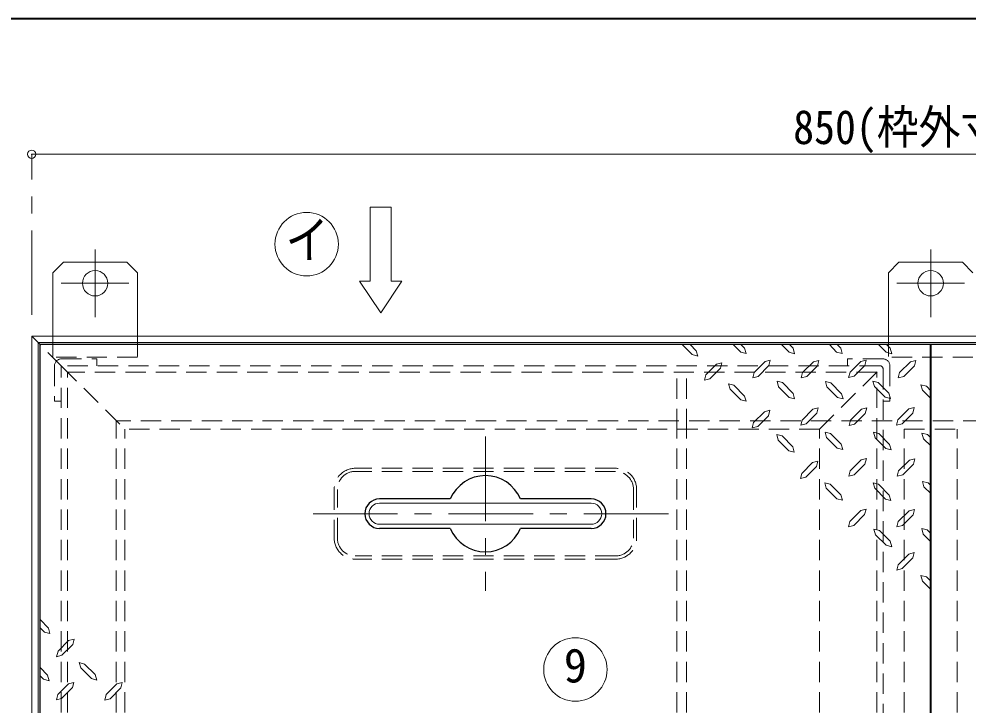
# Model space of a CAD drawing. Units: millimetres at full size, sheet at 1:8; details may follow other scales. Extents: x -1694 to 1546, y -1136 to 1112.
# Drawn here: x -1360.2 to -911.6, y 787.4 to 1111.9 of the extents above; entities that cross this region are included whole.
import ezdxf
from ezdxf.enums import TextEntityAlignment as Align

# ---------------------------------------------------------------- set-up
doc = ezdxf.new("R2010")
doc.units = ezdxf.units.MM
doc.header["$LTSCALE"] = 8
doc.header["$PDMODE"] = 32
doc.header["$PDSIZE"] = 4
doc.linetypes.add('CHAIN1', pattern=[8, 5, -1, 1, -1])
doc.linetypes.add('DASHED1', pattern=[1.8, 1.2, -0.6])
doc.layers.add('0-0_ﾚｲﾔ1', color=4, linetype='Continuous', lineweight=9)
doc.styles.add('ＭＳ ゴシック', font='')
doc.styles.get('ＭＳ ゴシック').set_extended_font_data('MS Gothic')

msp = doc.modelspace()

# ---------------------------------------------------------------- linework, layer by layer
at = {"layer": '0-0_ﾚｲﾔ1', "color": 1, "lineweight": 40}
for p, q in [((1545.792, 1111.869), (-1694.208, 1111.869)), ((-929.208, 711.869), (-929.208, 957.869))]:
    msp.add_line(p, q, dxfattribs=at)
at = {"layer": '0-0_ﾚｲﾔ1', "linetype": 'CHAIN1'}
for p, q in [((-1354.208, 971.869), (-1354.208, 1047.869)), ((-1324.208, 1002.869), (-1324.208, 970.869)), ((-929.208, 1002.869), (-929.208, 970.869)), ((-1340.208, 986.869), (-1308.208, 986.869)), ((-945.208, 986.869), (-913.208, 986.869)), ((-1139.708, 914.369), (-1139.708, 841.369)), ((-1053.208, 877.869), (-1226.208, 877.869))]:
    msp.add_line(p, q, dxfattribs=at)
at = {"layer": '0-0_ﾚｲﾔ1'}
for p, q in [((-1354.208, 1047.869), (-504.208, 1047.869)), ((-1339.208, 996.869), (-1344.208, 991.869)), ((-1339.208, 996.869), (-1309.208, 996.869)), ((-1304.208, 991.869), (-1309.208, 996.869)), ((-944.208, 996.869), (-949.208, 991.869)), ((-944.208, 996.869), (-914.208, 996.869)), ((-909.208, 991.869), (-914.208, 996.869)), ((-1344.208, 991.869), (-1344.208, 961.869)), ((-1304.208, 991.869), (-1304.208, 961.869)), ((-949.208, 991.869), (-949.208, 961.869)), ((-1351.208, 958.869), (-1350.208, 957.869)), ((-1046.766, 957.869), (-1041.909, 953.128)), ((-1022.624, 957.869), (-1019.008, 954.253)), ((-1018.927, 957.869), (-1017.159, 956.101)), ((-1017.159, 956.101), (-1016.436, 953.61)), ((-999.722, 957.869), (-996.106, 954.253)), ((-995.945, 957.869), (-994.177, 956.101)), ((-994.177, 956.101), (-993.534, 953.53)), ((-977.086, 957.869), (-973.686, 954.334)), ((-973.445, 957.869), (-971.758, 956.182)), ((-971.758, 956.182), (-971.115, 953.691)), ((-953.838, 957.869), (-950.222, 954.253)), ((-950.141, 957.869), (-948.374, 956.101)), ((-948.374, 956.101), (-947.65, 953.53)), ((-1016.436, 953.61), (-1019.008, 954.253)), ((-993.534, 953.53), (-996.106, 954.253)), ((-971.115, 953.691), (-973.686, 954.334)), ((-947.65, 953.53), (-950.222, 954.253)), ((-1033.633, 941.637), (-1028.57, 946.7)), ((-1010.731, 942.843), (-1005.668, 947.905)), ((-987.829, 942.762), (-982.766, 947.825)), ((-965.409, 942.923), (-960.347, 947.985)), ((-941.945, 942.762), (-936.883, 947.825)), ((-1035.561, 943.485), (-1036.204, 940.994)), ((-1012.659, 944.691), (-1013.302, 942.2)), ((-1010.731, 942.843), (-1013.302, 942.2)), ((-989.758, 944.61), (-990.4, 942.119)), ((-987.829, 942.762), (-990.4, 942.119)), ((-967.338, 944.771), (-967.981, 942.28)), ((-965.409, 942.923), (-967.981, 942.28)), ((-943.874, 944.61), (-944.516, 942.119)), ((-941.945, 942.762), (-944.516, 942.119)), ((-1033.633, 941.637), (-1036.204, 940.994)), ((-1024.07, 936.735), (-1024.713, 939.307)), ((-1022.222, 938.664), (-1024.713, 939.307)), ((-1022.222, 938.664), (-1017.159, 933.521)), ((-1001.168, 937.941), (-1001.811, 940.512)), ((-999.32, 939.869), (-1001.811, 940.512)), ((-1001.168, 937.941), (-996.106, 932.878)), ((-999.32, 939.869), (-994.258, 934.726)), ((-978.266, 937.86), (-978.909, 940.432)), ((-976.418, 939.789), (-978.909, 940.432)), ((-978.266, 937.86), (-973.204, 932.798)), ((-976.418, 939.789), (-971.356, 934.646)), ((-955.847, 938.021), (-956.49, 940.593)), ((-953.999, 939.95), (-956.49, 940.593)), ((-955.847, 938.021), (-950.784, 932.959)), ((-953.999, 939.95), (-948.936, 934.807)), ((-931.258, 938.262), (-933.829, 938.905)), ((-933.106, 936.334), (-933.829, 938.905)), ((-931.258, 938.262), (-929.208, 935.92)), ((-1024.07, 936.735), (-1019.008, 931.673)), ((-1017.159, 933.521), (-1016.436, 931.03)), ((-994.258, 934.726), (-993.534, 932.235)), ((-971.356, 934.646), (-970.633, 932.155)), ((-948.936, 934.807), (-948.213, 932.316)), ((-933.106, 936.334), (-929.208, 932.436)), ((-1016.436, 931.03), (-1019.008, 931.673)), ((-993.534, 932.235), (-996.106, 932.878)), ((-970.633, 932.155), (-973.204, 932.798)), ((-948.213, 932.316), (-950.784, 932.959)), ((-988.07, 920.343), (-983.008, 925.405)), ((-965.168, 920.262), (-960.106, 925.325)), ((-942.749, 920.423), (-937.686, 925.485)), ((-1012.9, 920.985), (-1013.543, 918.494)), ((-1010.972, 919.137), (-1005.909, 924.2)), ((-989.999, 922.191), (-990.641, 919.7)), ((-988.07, 920.343), (-990.641, 919.7)), ((-967.097, 922.11), (-967.74, 919.619)), ((-965.168, 920.262), (-967.74, 919.619)), ((-944.677, 922.271), (-945.32, 919.78)), ((-942.749, 920.423), (-945.32, 919.78)), ((-1010.972, 919.137), (-1013.543, 918.494)), ((-1001.329, 912.709), (-1001.972, 915.28)), ((-999.481, 914.637), (-1001.972, 915.28)), ((-978.427, 913.914), (-979.07, 916.485)), ((-976.579, 915.843), (-979.07, 916.485)), ((-976.579, 915.843), (-971.516, 910.7)), ((-955.525, 913.834), (-956.168, 916.405)), ((-953.677, 915.762), (-956.168, 916.405)), ((-953.677, 915.762), (-948.615, 910.619)), ((-930.775, 915.28), (-933.347, 915.923)), ((-932.624, 913.351), (-933.347, 915.923)), ((-930.775, 915.28), (-929.208, 913.713)), ((-1001.329, 912.709), (-996.266, 907.646)), ((-999.481, 914.637), (-994.418, 909.494)), ((-978.427, 913.914), (-973.365, 908.851)), ((-955.525, 913.834), (-950.463, 908.771)), ((-932.624, 913.351), (-929.208, 909.936)), ((-993.695, 907.003), (-996.266, 907.646)), ((-994.418, 909.494), (-993.695, 907.003)), ((-970.793, 908.209), (-973.365, 908.851)), ((-971.516, 910.7), (-970.793, 908.209)), ((-947.891, 908.128), (-950.463, 908.771)), ((-948.615, 910.619), (-947.891, 908.128)), ((-988.231, 895.11), (-983.168, 900.173)), ((-967.258, 898.164), (-967.9, 895.673)), ((-965.329, 896.316), (-960.266, 901.378)), ((-944.356, 898.084), (-944.999, 895.593)), ((-942.427, 896.235), (-937.365, 901.298)), ((-990.159, 896.959), (-990.802, 894.468)), ((-988.231, 895.11), (-990.802, 894.468)), ((-965.329, 896.316), (-967.9, 895.673)), ((-942.427, 896.235), (-944.999, 895.593)), ((-930.454, 892.459), (-933.025, 893.101)), ((-932.383, 890.53), (-933.025, 893.101)), ((-978.588, 889.968), (-979.231, 892.539)), ((-976.74, 891.896), (-979.231, 892.539)), ((-978.588, 889.968), (-973.525, 884.905)), ((-976.74, 891.896), (-971.677, 886.753)), ((-955.686, 889.887), (-956.329, 892.459)), ((-953.838, 891.816), (-956.329, 892.459)), ((-955.686, 889.887), (-950.624, 884.825)), ((-953.838, 891.816), (-948.775, 886.673)), ((-932.383, 890.53), (-929.208, 887.356)), ((-930.454, 892.459), (-929.208, 891.213)), ((-970.954, 884.262), (-973.525, 884.905)), ((-971.677, 886.753), (-970.954, 884.262)), ((-948.052, 884.182), (-950.624, 884.825)), ((-948.775, 886.673), (-948.052, 884.182)), ((-965.49, 872.369), (-960.427, 877.432)), ((-942.588, 872.289), (-937.525, 877.351)), ((-967.418, 874.218), (-968.061, 871.726)), ((-965.49, 872.369), (-968.061, 871.726)), ((-953.436, 869.878), (-956.008, 870.521)), ((-955.284, 867.95), (-956.008, 870.521)), ((-944.516, 874.137), (-945.159, 871.646)), ((-942.588, 872.289), (-945.159, 871.646)), ((-930.856, 870.2), (-933.427, 870.843)), ((-932.704, 868.271), (-933.427, 870.843)), ((-955.284, 867.95), (-950.222, 862.968)), ((-953.436, 869.878), (-948.374, 864.816)), ((-932.704, 868.271), (-929.208, 864.636)), ((-930.856, 870.2), (-929.208, 868.552)), ((-947.65, 862.244), (-950.222, 862.968)), ((-948.374, 864.816), (-947.65, 862.244)), ((-944.597, 853.726), (-939.534, 858.789)), ((-942.668, 851.878), (-937.686, 856.941)), ((-944.597, 853.726), (-945.24, 851.155)), ((-942.668, 851.878), (-945.24, 851.155)), ((-931.258, 847.941), (-933.829, 848.584)), ((-933.106, 846.012), (-933.829, 848.584)), ((-933.106, 846.012), (-929.208, 841.959)), ((-931.258, 847.941), (-929.208, 845.892)), ((-1346.311, 823.726), (-1350.208, 827.78)), ((-1348.159, 821.798), (-1350.208, 823.847)), ((-1348.159, 821.798), (-1345.588, 821.155)), ((-1346.311, 823.726), (-1345.588, 821.155)), ((-1336.749, 817.86), (-1341.731, 812.798)), ((-1336.749, 817.86), (-1334.177, 818.584)), ((-1334.82, 816.012), (-1334.177, 818.584)), ((-1334.82, 816.012), (-1339.883, 810.95)), ((-1346.713, 801.468), (-1350.208, 805.103)), ((-1331.766, 807.494), (-1329.195, 806.771)), ((-1331.043, 804.923), (-1331.766, 807.494)), ((-1325.981, 799.86), (-1331.043, 804.923)), ((-1324.133, 801.789), (-1329.195, 806.771)), ((-1348.561, 799.539), (-1350.208, 801.186)), ((-1348.561, 799.539), (-1345.99, 798.896)), ((-1346.713, 801.468), (-1345.99, 798.896)), ((-1325.981, 799.86), (-1323.409, 799.218)), ((-1324.133, 801.789), (-1323.409, 799.218)), ((-1336.829, 797.45), (-1341.891, 792.387)), ((-1336.829, 797.45), (-1334.258, 798.093)), ((-1334.9, 795.601), (-1334.258, 798.093)), ((-1313.927, 797.369), (-1318.99, 792.307)), ((-1313.927, 797.369), (-1311.356, 798.012)), ((-1311.999, 795.521), (-1311.356, 798.012))]:
    msp.add_line(p, q, dxfattribs=at)
at = {"layer": '0-0_ﾚｲﾔ1', "color": 7, "lineweight": 18}
for p, q in [((-1194.208, 987.869), (-1194.208, 1022.869)), ((-1199.208, 987.869), (-1194.208, 987.869)), ((-1199.208, 987.869), (-1189.208, 972.869)), ((-1189.208, 972.869), (-1179.208, 987.869)), ((-1184.208, 987.869), (-1179.208, 987.869)), ((-1351.208, 958.869), (-1354.208, 961.869)), ((-504.208, 961.869), (-1354.208, 961.869)), ((-1354.208, 961.869), (-1354.208, 711.869)), ((-507.208, 958.869), (-1351.208, 958.869)), ((-1351.208, 958.869), (-1351.208, 711.869)), ((-1089.708, 882.869), (-1189.708, 882.869)), ((-1089.708, 872.869), (-1189.708, 872.869))]:
    msp.add_line(p, q, dxfattribs=at)
at = {"layer": '0-0_ﾚｲﾔ1', "linetype": 'DASHED1'}
for p, q in [((-1344.208, 961.869), (-1344.208, 951.869)), ((-1304.208, 961.869), (-1304.208, 951.869)), ((-949.208, 961.869), (-949.208, 951.869)), ((-1339.74, 947.401), (-1350.208, 957.869)), ((-1304.208, 951.869), (-1344.208, 951.869)), ((-909.208, 951.869), (-949.208, 951.869)), ((-1343.408, 947.869), (-1343.408, 931.069)), ((-968.508, 951.069), (-968.508, 947.869)), ((-951.708, 951.069), (-968.508, 951.069)), ((-948.508, 947.869), (-948.508, 931.069)), ((-954.708, 944.869), (-1337.208, 944.869)), ((-1337.208, 711.869), (-1337.208, 944.869)), ((-1049.208, 917.869), (-1049.208, 944.869)), ((-1044.708, 917.869), (-1044.708, 944.869)), ((-954.708, 711.869), (-954.708, 944.869)), ((-1340.208, 931.069), (-1343.408, 931.069)), ((-951.708, 931.069), (-948.508, 931.069)), ((-544.208, 921.869), (-1314.208, 921.869)), ((-1314.208, 711.869), (-1314.208, 921.869))]:
    msp.add_line(p, q, dxfattribs=at)
at = {"layer": '0-0_ﾚｲﾔ1', "color": 5, "lineweight": 25}
for p, q in [((-508.208, 957.869), (-1350.208, 957.869)), ((-1350.208, 711.869), (-1350.208, 957.869)), ((-1156.292, 884.869), (-1189.708, 884.869)), ((-1089.708, 884.869), (-1123.125, 884.869)), ((-1156.292, 870.869), (-1189.708, 870.869)), ((-1089.708, 870.869), (-1123.125, 870.869))]:
    msp.add_line(p, q, dxfattribs=at)
at = {"layer": '0-0_ﾚｲﾔ1', "color": 7, "linetype": 'DASHED1', "lineweight": 18}
for p, q in [((-953.308, 947.869), (-1340.208, 947.869)), ((-1340.208, 711.869), (-1340.208, 947.869)), ((-1339.74, 947.401), (-1310.208, 917.869)), ((-981.708, 917.869), (-952.177, 947.401)), ((-951.708, 946.269), (-951.708, 711.869)), ((-981.708, 917.869), (-1310.208, 917.869)), ((-1310.208, 711.869), (-1310.208, 917.869)), ((-1049.208, 711.869), (-1049.208, 917.869)), ((-1044.708, 711.869), (-1044.708, 917.869)), ((-981.708, 711.869), (-981.708, 917.869)), ((-941.708, 917.869), (-916.708, 917.869)), ((-941.708, 711.869), (-941.708, 917.869)), ((-916.708, 711.869), (-916.708, 917.869)), ((-1078.208, 899.369), (-1201.208, 899.369)), ((-1078.208, 897.869), (-1201.208, 897.869)), ((-1211.208, 889.369), (-1211.208, 866.369)), ((-1209.708, 866.369), (-1209.708, 889.369)), ((-1069.708, 889.369), (-1069.708, 866.369)), ((-1068.208, 866.369), (-1068.208, 889.369)), ((-1078.208, 857.869), (-1201.208, 857.869)), ((-1078.208, 856.369), (-1201.208, 856.369))]:
    msp.add_line(p, q, dxfattribs=at)
at = {"layer": '0-0_ﾚｲﾔ1', "color": 7, "lineweight": 18}
msp.add_lwpolyline([(-1184.208, 987.869), (-1184.208, 1022.869), (-1194.208, 1022.869)], dxfattribs=at)
at = {"layer": '0-0_ﾚｲﾔ1'}
for points in [[(-1042.954, 957.869), (-1040.061, 954.976), (-1039.338, 952.405), (-1041.909, 953.128)], [(-1035.561, 943.485), (-1030.418, 948.628), (-1027.927, 949.271), (-1028.57, 946.7)], [(-1012.659, 944.691), (-1007.516, 949.834), (-1005.025, 950.476), (-1005.668, 947.905)], [(-989.758, 944.61), (-984.615, 949.753), (-982.124, 950.396), (-982.766, 947.825)], [(-967.338, 944.771), (-962.195, 949.914), (-959.704, 950.557), (-960.347, 947.985)], [(-943.874, 944.61), (-938.731, 949.753), (-936.24, 950.396), (-936.883, 947.825)], [(-1012.9, 920.985), (-1007.758, 926.128), (-1005.266, 926.771), (-1005.909, 924.2)], [(-989.999, 922.191), (-984.856, 927.334), (-982.365, 927.976), (-983.008, 925.405)], [(-967.097, 922.11), (-961.954, 927.253), (-959.463, 927.896), (-960.106, 925.325)], [(-944.677, 922.271), (-939.534, 927.414), (-937.043, 928.057), (-937.686, 925.485)], [(-990.159, 896.959), (-985.016, 902.101), (-982.525, 902.744), (-983.168, 900.173)], [(-967.258, 898.164), (-962.115, 903.307), (-959.624, 903.95), (-960.266, 901.378)], [(-944.356, 898.084), (-939.213, 903.226), (-936.722, 903.869), (-937.365, 901.298)], [(-967.418, 874.218), (-962.275, 879.36), (-959.784, 880.003), (-960.427, 877.432)], [(-944.516, 874.137), (-939.374, 879.28), (-936.883, 879.923), (-937.525, 877.351)], [(-939.534, 858.789), (-936.963, 859.512), (-937.686, 856.941)], [(-1339.883, 810.95), (-1342.454, 810.226), (-1341.731, 812.798)], [(-1334.9, 795.601), (-1340.043, 790.459), (-1342.534, 789.816), (-1341.891, 792.387)], [(-1311.999, 795.521), (-1317.141, 790.378), (-1319.633, 789.735), (-1318.99, 792.307)]]:
    msp.add_lwpolyline(points, dxfattribs=at)
at = {"layer": '0-0_ﾚｲﾔ1', "linetype": 'DASHED1'}
msp.add_lwpolyline([(-1340.208, 951.069), (-1323.408, 951.069), (-1323.408, 947.869)], dxfattribs=at)
at = {"layer": '0-0_ﾚｲﾔ1', "color": 7, "lineweight": 18}
for centre in [(-1224.208, 1005.369), (-1097.164, 804.208)]:
    msp.add_circle(centre, 15, dxfattribs=at)
at = {"layer": '0-0_ﾚｲﾔ1'}
for centre in [(-1324.208, 986.869), (-929.208, 986.869)]:
    msp.add_circle(centre, 6, dxfattribs=at)
at = {"layer": '0-0_ﾚｲﾔ1', "linetype": 'DASHED1'}
for centre, start, end in [((-1340.208, 947.869), 90, 180), ((-951.708, 947.869), 0, 90)]:
    msp.add_arc(centre, 3.2, start, end, dxfattribs=at)
at = {"layer": '0-0_ﾚｲﾔ1', "color": 7, "linetype": 'DASHED1', "lineweight": 18}
for centre, radius, start, end in [((-953.308, 946.269), 1.6, 0, 90), ((-1201.208, 889.369), 10, 90, 180), ((-1201.208, 889.369), 8.5, 90, 180), ((-1078.208, 889.369), 10, 0, 90), ((-1078.208, 889.369), 8.5, 0, 90), ((-1201.208, 866.369), 10, 180, 270), ((-1201.208, 866.369), 8.5, 180, 270), ((-1078.208, 866.369), 10, 270, 0), ((-1078.208, 866.369), 8.5, 270, 0)]:
    msp.add_arc(centre, radius, start, end, dxfattribs=at)
at = {"layer": '0-0_ﾚｲﾔ1', "color": 5, "lineweight": 25}
for centre, radius, start, end in [((-1139.708, 877.869), 18, 22.88538, 157.11462), ((-1189.708, 877.869), 7, 90, 270), ((-1089.708, 877.869), 7, 270, 90), ((-1139.708, 877.869), 18, 202.88538, 337.11462)]:
    msp.add_arc(centre, radius, start, end, dxfattribs=at)
at = {"layer": '0-0_ﾚｲﾔ1', "color": 7, "lineweight": 18}
for centre, start, end in [((-1189.708, 877.869), 90, 270), ((-1089.708, 877.869), 270, 90)]:
    msp.add_arc(centre, 5, start, end, dxfattribs=at)
at = {"layer": '0-0_ﾚｲﾔ1', "color": 1}
msp.add_point((-1354.208, 1047.869), dxfattribs=at)

# ---------------------------------------------------------------- texts
at = {"layer": '0-0_ﾚｲﾔ1', "color": 7, "style": 'ＭＳ ゴシック'}
for s, height, width, p in [('850(枠外寸法)', 16.13, 0.9, (-994.208, 1047.869)), ('イ', 17.6, 0.85, (-1234.208, 993.369))]:
    msp.add_text(s, height=height, dxfattribs=dict(at, width=width)).set_placement(p, align=Align.BOTTOM_LEFT)
msp.add_text('9', height=16.13, dxfattribs=at).set_placement((-1102.664, 793.208), align=Align.BOTTOM_LEFT)

doc.saveas('drawing.dxf')
